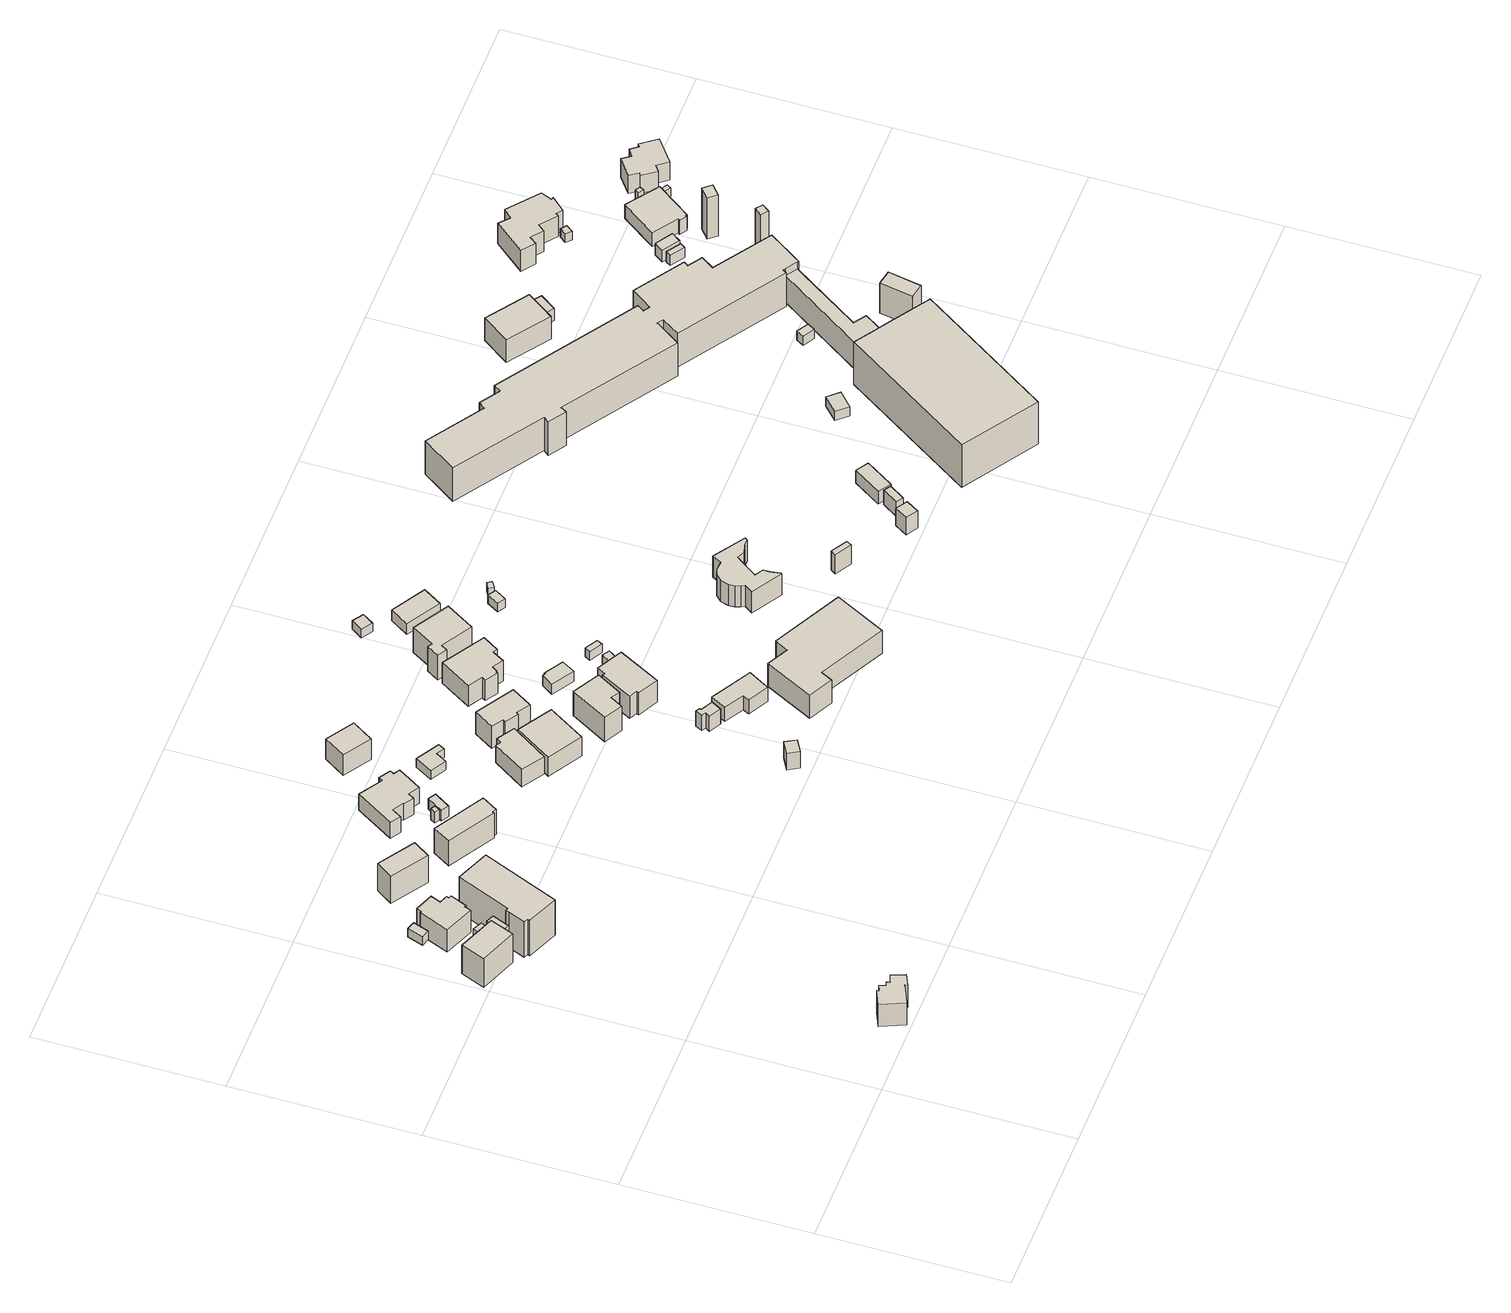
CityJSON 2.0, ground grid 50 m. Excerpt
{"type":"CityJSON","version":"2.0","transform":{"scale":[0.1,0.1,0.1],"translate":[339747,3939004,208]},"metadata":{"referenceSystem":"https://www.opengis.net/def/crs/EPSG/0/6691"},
"CityObjects":{
"building1":{"type":"Building","attributes":{"usage":"411","measuredHeight":8.7,"storeysAboveGround":2,"BuildingIDAttribute.prefecture":"14","BuildingIDAttribute.city":"14151","BuildingDetailAttribute.totalFloorArea":94.53,"BuildingDetailAttribute.buildingFootprintArea":47.26,"BuildingDetailAttribute.buildingStructureType":"601","BuildingDetailAttribute.buildingStructureOrgType":"1","BuildingDetailAttribute.orgUsage":"10","BuildingDetailAttribute.surveyYear":2015,"BuildingLandSlideRiskAttribute.description":"1","BuildingLandSlideRiskAttribute.areaType":"1"},"geometry":[{"type":"Solid","lod":"1","boundaries":[[[[0,1,2,3,4,5,6,7,8,9,10,11]],[[10,12,13,11]],[[9,14,12,10]],[[8,15,14,9]],[[7,16,15,8]],[[6,17,16,7]],[[5,18,17,6]],[[4,19,18,5]],[[3,20,19,4]],[[2,21,20,3]],[[1,22,21,2]],[[0,23,22,1]],[[11,13,23,0]],[[12,14,15,16,17,18,19,20,21,22,23,13]]]]}]},
"building2":{"type":"Building","attributes":{"usage":"411","measuredHeight":10.9,"storeysAboveGround":2,"BuildingIDAttribute.prefecture":"14","BuildingIDAttribute.city":"14151","BuildingDetailAttribute.totalFloorArea":103.69,"BuildingDetailAttribute.buildingFootprintArea":51.84,"BuildingDetailAttribute.buildingStructureType":"601","BuildingDetailAttribute.buildingStructureOrgType":"1","BuildingDetailAttribute.orgUsage":"10","BuildingDetailAttribute.surveyYear":2015,"BuildingLandSlideRiskAttribute.description":"1","BuildingLandSlideRiskAttribute.areaType":"1"},"geometry":[{"type":"Solid","lod":"1","boundaries":[[[[24,25,26,27,28]],[[27,29,30,28]],[[26,31,29,27]],[[25,32,31,26]],[[24,33,32,25]],[[28,30,33,24]],[[29,31,32,33,30]]]]}]},
"building3":{"type":"Building","attributes":{"BuildingIDAttribute.prefecture":"14","BuildingIDAttribute.city":"14151","BuildingDetailAttribute.surveyYear":2015},"geometry":[{"type":"Solid","lod":"1","boundaries":[[[[34,35,36,37]],[[36,38,39,37]],[[35,40,38,36]],[[34,41,40,35]],[[37,39,41,34]],[[38,40,41,39]]]]}]},
"building4":{"type":"Building","attributes":{"measuredHeight":4.1,"BuildingIDAttribute.prefecture":"14","BuildingIDAttribute.city":"14151","BuildingDetailAttribute.surveyYear":2015,"BuildingLandSlideRiskAttribute.description":"1","BuildingLandSlideRiskAttribute.areaType":"1"},"geometry":[{"type":"Solid","lod":"1","boundaries":[[[[42,43,44,45]],[[44,46,47,45]],[[43,48,46,44]],[[42,49,48,43]],[[45,47,49,42]],[[46,48,49,47]]]]}]},
"building5":{"type":"Building","attributes":{"measuredHeight":7.4,"BuildingIDAttribute.prefecture":"14","BuildingIDAttribute.city":"14151","BuildingDetailAttribute.surveyYear":2015,"BuildingLandSlideRiskAttribute.description":"1","BuildingLandSlideRiskAttribute.areaType":"1"},"geometry":[{"type":"Solid","lod":"1","boundaries":[[[[50,51,52,53,54,55]],[[54,56,57,55]],[[53,58,56,54]],[[52,59,58,53]],[[51,60,59,52]],[[50,61,60,51]],[[55,57,61,50]],[[56,58,59,60,61,57]]]]}]},
"building6":{"type":"Building","attributes":{"usage":"411","measuredHeight":9.7,"storeysAboveGround":2,"BuildingIDAttribute.prefecture":"14","BuildingIDAttribute.city":"14151","BuildingDetailAttribute.totalFloorArea":113.14,"BuildingDetailAttribute.buildingFootprintArea":56.57,"BuildingDetailAttribute.buildingStructureType":"601","BuildingDetailAttribute.buildingStructureOrgType":"1","BuildingDetailAttribute.orgUsage":"10","BuildingDetailAttribute.surveyYear":2015},"geometry":[{"type":"Solid","lod":"1","boundaries":[[[[62,63,64,65,66,67,68,69,70,71,72,73]],[[72,74,75,73]],[[71,76,74,72]],[[70,77,76,71]],[[69,78,77,70]],[[68,79,78,69]],[[67,80,79,68]],[[66,81,80,67]],[[65,82,81,66]],[[64,83,82,65]],[[63,84,83,64]],[[62,85,84,63]],[[73,75,85,62]],[[74,76,77,78,79,80,81,82,83,84,85,75]]]]}]},
"building7":{"type":"Building","attributes":{"usage":"415","measuredHeight":13.2,"storeysAboveGround":2,"BuildingIDAttribute.prefecture":"14","BuildingIDAttribute.city":"14151","BuildingDetailAttribute.totalFloorArea":306.9,"BuildingDetailAttribute.buildingFootprintArea":153.45,"BuildingDetailAttribute.buildingStructureType":"601","BuildingDetailAttribute.buildingStructureOrgType":"1","BuildingDetailAttribute.orgUsage":"50","BuildingDetailAttribute.surveyYear":2015,"BuildingLandSlideRiskAttribute.description":"1","BuildingLandSlideRiskAttribute.areaType":"1"},"geometry":[{"type":"Solid","lod":"1","boundaries":[[[[86,87,88,89,90,91,92,93,94]],[[93,95,96,94]],[[92,97,95,93]],[[91,98,97,92]],[[90,99,98,91]],[[89,100,99,90]],[[88,101,100,89]],[[87,102,101,88]],[[86,103,102,87]],[[94,96,103,86]],[[95,97,98,99,100,101,102,103,96]]]]}]},
"building8":{"type":"Building","attributes":{"usage":"411","measuredHeight":10.1,"storeysAboveGround":2,"BuildingIDAttribute.prefecture":"14","BuildingIDAttribute.city":"14151","BuildingDetailAttribute.totalFloorArea":120.29,"BuildingDetailAttribute.buildingFootprintArea":60.15,"BuildingDetailAttribute.buildingStructureType":"601","BuildingDetailAttribute.buildingStructureOrgType":"1","BuildingDetailAttribute.orgUsage":"10","BuildingDetailAttribute.surveyYear":2015},"geometry":[{"type":"Solid","lod":"1","boundaries":[[[[104,105,106,107]],[[106,108,109,107]],[[105,110,108,106]],[[104,111,110,105]],[[107,109,111,104]],[[108,110,111,109]]]]}]},
"building9":{"type":"Building","attributes":{"usage":"412","measuredHeight":9,"storeysAboveGround":2,"BuildingIDAttribute.prefecture":"14","BuildingIDAttribute.city":"14151","BuildingDetailAttribute.totalFloorArea":116.57,"BuildingDetailAttribute.buildingFootprintArea":58.28,"BuildingDetailAttribute.buildingStructureType":"610","BuildingDetailAttribute.buildingStructureOrgType":"2","BuildingDetailAttribute.orgUsage":"20","BuildingDetailAttribute.surveyYear":2015},"geometry":[{"type":"Solid","lod":"1","boundaries":[[[[112,113,114,115,116,117]],[[116,118,119,117]],[[115,120,118,116]],[[114,121,120,115]],[[113,122,121,114]],[[112,123,122,113]],[[117,119,123,112]],[[118,120,121,122,123,119]]]]}]},
"building10":{"type":"Building","attributes":{"measuredHeight":3.9,"BuildingIDAttribute.prefecture":"14","BuildingIDAttribute.city":"14151","BuildingDetailAttribute.surveyYear":2015},"geometry":[{"type":"Solid","lod":"1","boundaries":[[[[124,125,126,127]],[[126,128,129,127]],[[125,130,128,126]],[[124,131,130,125]],[[127,129,131,124]],[[128,130,131,129]]]]}]},
"building11":{"type":"Building","attributes":{"usage":"411","measuredHeight":3.8,"storeysAboveGround":1,"BuildingIDAttribute.prefecture":"14","BuildingIDAttribute.city":"14151","BuildingDetailAttribute.totalFloorArea":9.19,"BuildingDetailAttribute.buildingFootprintArea":9.19,"BuildingDetailAttribute.buildingStructureType":"601","BuildingDetailAttribute.buildingStructureOrgType":"1","BuildingDetailAttribute.orgUsage":"10","BuildingDetailAttribute.surveyYear":2015},"geometry":[{"type":"Solid","lod":"1","boundaries":[[[[132,133,134,135]],[[134,136,137,135]],[[133,138,136,134]],[[132,139,138,133]],[[135,137,139,132]],[[136,138,139,137]]]]}]},
"building12":{"type":"Building","attributes":{"usage":"411","measuredHeight":6.7,"storeysAboveGround":1,"BuildingIDAttribute.prefecture":"14","BuildingIDAttribute.city":"14151","BuildingDetailAttribute.totalFloorArea":102.16,"BuildingDetailAttribute.buildingFootprintArea":102.16,"BuildingDetailAttribute.buildingStructureType":"601","BuildingDetailAttribute.buildingStructureOrgType":"1","BuildingDetailAttribute.orgUsage":"10","BuildingDetailAttribute.surveyYear":2015},"geometry":[{"type":"Solid","lod":"1","boundaries":[[[[140,141,142,143,144,145,146,147,148,149,150,151,152,153]],[[152,154,155,153]],[[151,156,154,152]],[[150,157,156,151]],[[149,158,157,150]],[[148,159,158,149]],[[147,160,159,148]],[[146,161,160,147]],[[145,162,161,146]],[[144,163,162,145]],[[143,164,163,144]],[[142,165,164,143]],[[141,166,165,142]],[[140,167,166,141]],[[153,155,167,140]],[[154,156,157,158,159,160,161,162,163,164,165,166,167,155]]]]}]},
"building13":{"type":"Building","attributes":{"BuildingIDAttribute.prefecture":"14","BuildingIDAttribute.city":"14151","BuildingDetailAttribute.surveyYear":2015},"geometry":[{"type":"Solid","lod":"1","boundaries":[[[[168,169,170,171,172,173]],[[172,174,175,173]],[[171,176,174,172]],[[170,177,176,171]],[[169,178,177,170]],[[168,179,178,169]],[[173,175,179,168]],[[174,176,177,178,179,175]]]]}]},
"building14":{"type":"Building","attributes":{"usage":"411","measuredHeight":7.4,"storeysAboveGround":2,"BuildingIDAttribute.prefecture":"14","BuildingIDAttribute.city":"14151","BuildingDetailAttribute.totalFloorArea":109.43,"BuildingDetailAttribute.buildingFootprintArea":54.71,"BuildingDetailAttribute.buildingStructureType":"610","BuildingDetailAttribute.buildingStructureOrgType":"2","BuildingDetailAttribute.orgUsage":"10","BuildingDetailAttribute.surveyYear":2015},"geometry":[{"type":"Solid","lod":"1","boundaries":[[[[180,181,182,183]],[[182,184,185,183]],[[181,186,184,182]],[[180,187,186,181]],[[183,185,187,180]],[[184,186,187,185]]]]}]},
"building15":{"type":"Building","attributes":{"usage":"413","measuredHeight":6.8,"storeysAboveGround":2,"BuildingIDAttribute.prefecture":"14","BuildingIDAttribute.city":"14151","BuildingDetailAttribute.totalFloorArea":475.88,"BuildingDetailAttribute.buildingFootprintArea":237.94,"BuildingDetailAttribute.buildingStructureType":"601","BuildingDetailAttribute.buildingStructureOrgType":"1","BuildingDetailAttribute.orgUsage":"30","BuildingDetailAttribute.surveyYear":2015},"geometry":[{"type":"Solid","lod":"1","boundaries":[[[[188,189,190,191,192,193]],[[192,194,195,193]],[[191,196,194,192]],[[190,197,196,191]],[[189,198,197,190]],[[188,199,198,189]],[[193,195,199,188]],[[194,196,197,198,199,195]]]]}]},
"building16":{"type":"Building","attributes":{"measuredHeight":7.3,"BuildingIDAttribute.prefecture":"14","BuildingIDAttribute.city":"14151","BuildingDetailAttribute.surveyYear":2015},"geometry":[{"type":"Solid","lod":"1","boundaries":[[[[200,201,202,203]],[[202,204,205,203]],[[201,206,204,202]],[[200,207,206,201]],[[203,205,207,200]],[[204,206,207,205]]]]}]},
"building17":{"type":"Building","attributes":{"measuredHeight":6.6,"BuildingIDAttribute.prefecture":"14","BuildingIDAttribute.city":"14151","BuildingDetailAttribute.surveyYear":2015},"geometry":[{"type":"Solid","lod":"1","boundaries":[[[[208,209,210,211]],[[210,212,213,211]],[[209,214,212,210]],[[208,215,214,209]],[[211,213,215,208]],[[212,214,215,213]]]]}]},
"building18":{"type":"Building","attributes":{"measuredHeight":8.7,"BuildingIDAttribute.prefecture":"14","BuildingIDAttribute.city":"14151","BuildingDetailAttribute.surveyYear":2015},"geometry":[{"type":"Solid","lod":"1","boundaries":[[[[216,217,218,219,220,221,222,223]],[[222,224,225,223]],[[221,226,224,222]],[[220,227,226,221]],[[219,228,227,220]],[[218,229,228,219]],[[217,230,229,218]],[[216,231,230,217]],[[223,225,231,216]],[[224,226,227,228,229,230,231,225]]]]}]},
"building19":{"type":"Building","attributes":{"usage":"411","measuredHeight":10.2,"storeysAboveGround":2,"BuildingIDAttribute.prefecture":"14","BuildingIDAttribute.city":"14151","BuildingDetailAttribute.totalFloorArea":116.37,"BuildingDetailAttribute.buildingFootprintArea":58.19,"BuildingDetailAttribute.buildingStructureType":"601","BuildingDetailAttribute.buildingStructureOrgType":"1","BuildingDetailAttribute.orgUsage":"10","BuildingDetailAttribute.surveyYear":2015},"geometry":[{"type":"Solid","lod":"1","boundaries":[[[[232,233,234,235,236,237]],[[236,238,239,237]],[[235,240,238,236]],[[234,241,240,235]],[[233,242,241,234]],[[232,243,242,233]],[[237,239,243,232]],[[238,240,241,242,243,239]]]]}]},
"building20":{"type":"Building","attributes":{"measuredHeight":5.6,"BuildingIDAttribute.prefecture":"14","BuildingIDAttribute.city":"14151","BuildingDetailAttribute.surveyYear":2015},"geometry":[{"type":"Solid","lod":"1","boundaries":[[[[244,245,246,247,248,249,250,251]],[[250,252,253,251]],[[249,254,252,250]],[[248,255,254,249]],[[247,256,255,248]],[[246,257,256,247]],[[245,258,257,246]],[[244,259,258,245]],[[251,253,259,244]],[[252,254,255,256,257,258,259,253]]]]}]},
"building21":{"type":"Building","attributes":{"usage":"411","measuredHeight":9.2,"storeysAboveGround":2,"BuildingIDAttribute.prefecture":"14","BuildingIDAttribute.city":"14151","BuildingDetailAttribute.totalFloorArea":146.51,"BuildingDetailAttribute.buildingFootprintArea":73.25,"BuildingDetailAttribute.buildingStructureType":"601","BuildingDetailAttribute.buildingStructureOrgType":"1","BuildingDetailAttribute.orgUsage":"10","BuildingDetailAttribute.surveyYear":2015},"geometry":[{"type":"Solid","lod":"1","boundaries":[[[[260,261,262,263,264,265,266,267]],[[266,268,269,267]],[[265,270,268,266]],[[264,271,270,265]],[[263,272,271,264]],[[262,273,272,263]],[[261,274,273,262]],[[260,275,274,261]],[[267,269,275,260]],[[268,270,271,272,273,274,275,269]]]]}]},
"building22":{"type":"Building","attributes":{"usage":"441","measuredHeight":5.2,"storeysAboveGround":1,"BuildingIDAttribute.prefecture":"14","BuildingIDAttribute.city":"14151","BuildingDetailAttribute.totalFloorArea":55.23,"BuildingDetailAttribute.buildingFootprintArea":55.23,"BuildingDetailAttribute.buildingStructureType":"610","BuildingDetailAttribute.buildingStructureOrgType":"2","BuildingDetailAttribute.orgUsage":"172","BuildingDetailAttribute.surveyYear":2015},"geometry":[{"type":"Solid","lod":"1","boundaries":[[[[276,277,278,279,280,281]],[[280,282,283,281]],[[279,284,282,280]],[[278,285,284,279]],[[277,286,285,278]],[[276,287,286,277]],[[281,283,287,276]],[[282,284,285,286,287,283]]]]}]},
"building23":{"type":"Building","attributes":{"usage":"411","measuredHeight":9.2,"storeysAboveGround":2,"BuildingIDAttribute.prefecture":"14","BuildingIDAttribute.city":"14151","BuildingDetailAttribute.totalFloorArea":209.2,"BuildingDetailAttribute.buildingFootprintArea":104.6,"BuildingDetailAttribute.buildingStructureType":"601","BuildingDetailAttribute.buildingStructureOrgType":"1","BuildingDetailAttribute.orgUsage":"10","BuildingDetailAttribute.surveyYear":2015},"geometry":[{"type":"Solid","lod":"1","boundaries":[[[[288,289,290,291,292,293,294,295,296,297,298,299]],[[298,300,301,299]],[[297,302,300,298]],[[296,303,302,297]],[[295,304,303,296]],[[294,305,304,295]],[[293,306,305,294]],[[292,307,306,293]],[[291,308,307,292]],[[290,309,308,291]],[[289,310,309,290]],[[288,311,310,289]],[[299,301,311,288]],[[300,302,303,304,305,306,307,308,309,310,311,301]]]]}]},
"building24":{"type":"Building","attributes":{"measuredHeight":3.9,"BuildingIDAttribute.prefecture":"14","BuildingIDAttribute.city":"14151","BuildingDetailAttribute.surveyYear":2015},"geometry":[{"type":"Solid","lod":"1","boundaries":[[[[312,313,314,315,316,317]],[[316,318,319,317]],[[315,320,318,316]],[[314,321,320,315]],[[313,322,321,314]],[[312,323,322,313]],[[317,319,323,312]],[[318,320,321,322,323,319]]]]}]},
"building25":{"type":"Building","attributes":{"BuildingIDAttribute.prefecture":"14","BuildingIDAttribute.city":"14151","BuildingDetailAttribute.surveyYear":2015},"geometry":[{"type":"Solid","lod":"1","boundaries":[[[[324,325,326,327]],[[326,328,329,327]],[[325,330,328,326]],[[324,331,330,325]],[[327,329,331,324]],[[328,330,331,329]]]]}]},
"building26":{"type":"Building","attributes":{"usage":"411","measuredHeight":9.7,"storeysAboveGround":2,"BuildingIDAttribute.prefecture":"14","BuildingIDAttribute.city":"14151","BuildingDetailAttribute.totalFloorArea":174.76,"BuildingDetailAttribute.buildingFootprintArea":87.38,"BuildingDetailAttribute.buildingStructureType":"601","BuildingDetailAttribute.buildingStructureOrgType":"1","BuildingDetailAttribute.orgUsage":"10","BuildingDetailAttribute.surveyYear":2015},"geometry":[{"type":"Solid","lod":"1","boundaries":[[[[332,333,334,335,336,337,338,339]],[[338,340,341,339]],[[337,342,340,338]],[[336,343,342,337]],[[335,344,343,336]],[[334,345,344,335]],[[333,346,345,334]],[[332,347,346,333]],[[339,341,347,332]],[[340,342,343,344,345,346,347,341]]]]}]},
"building27":{"type":"Building","attributes":{"BuildingIDAttribute.prefecture":"14","BuildingIDAttribute.city":"14151","BuildingDetailAttribute.surveyYear":2015},"geometry":[{"type":"Solid","lod":"1","boundaries":[[[[348,349,350,351]],[[350,352,353,351]],[[349,354,352,350]],[[348,355,354,349]],[[351,353,355,348]],[[352,354,355,353]]]]}]},
"building28":{"type":"Building","attributes":{"usage":"441","measuredHeight":13.6,"storeysAboveGround":1,"BuildingIDAttribute.prefecture":"14","BuildingIDAttribute.city":"14151","BuildingDetailAttribute.totalFloorArea":349.16,"BuildingDetailAttribute.buildingFootprintArea":349.16,"BuildingDetailAttribute.buildingStructureType":"601","BuildingDetailAttribute.buildingStructureOrgType":"1","BuildingDetailAttribute.orgUsage":"172","BuildingDetailAttribute.surveyYear":2015},"geometry":[{"type":"Solid","lod":"1","boundaries":[[[[356,357,358,359,360,361,362,363]],[[362,364,365,363]],[[361,366,364,362]],[[360,367,366,361]],[[359,368,367,360]],[[358,369,368,359]],[[357,370,369,358]],[[356,371,370,357]],[[363,365,371,356]],[[364,366,367,368,369,370,371,365]]]]}]},
"building29":{"type":"Building","attributes":{"BuildingIDAttribute.prefecture":"14","BuildingIDAttribute.city":"14151","BuildingDetailAttribute.surveyYear":2015},"geometry":[{"type":"Solid","lod":"1","boundaries":[[[[372,373,374,375]],[[374,376,377,375]],[[373,378,376,374]],[[372,379,378,373]],[[375,377,379,372]],[[376,378,379,377]]]]}]},
"building30":{"type":"Building","attributes":{"usage":"411","measuredHeight":4,"storeysAboveGround":1,"BuildingIDAttribute.prefecture":"14","BuildingIDAttribute.city":"14151","BuildingDetailAttribute.totalFloorArea":49.05,"BuildingDetailAttribute.buildingFootprintArea":49.05,"BuildingDetailAttribute.buildingStructureType":"610","BuildingDetailAttribute.buildingStructureOrgType":"2","BuildingDetailAttribute.orgUsage":"10","BuildingDetailAttribute.surveyYear":2015},"geometry":[{"type":"Solid","lod":"1","boundaries":[[[[380,381,382,383]],[[382,384,385,383]],[[381,386,384,382]],[[380,387,386,381]],[[383,385,387,380]],[[384,386,387,385]]]]}]},
"building31":{"type":"Building","attributes":{"BuildingIDAttribute.prefecture":"14","BuildingIDAttribute.city":"14151","BuildingDetailAttribute.surveyYear":2015},"geometry":[{"type":"Solid","lod":"1","boundaries":[[[[388,389,390,391]],[[390,392,393,391]],[[389,394,392,390]],[[388,395,394,389]],[[391,393,395,388]],[[392,394,395,393]]]]}]},
"building32":{"type":"Building","attributes":{"BuildingIDAttribute.prefecture":"14","BuildingIDAttribute.city":"14151","BuildingDetailAttribute.surveyYear":2015},"geometry":[{"type":"Solid","lod":"1","boundaries":[[[[396,397,398,399]],[[398,400,401,399]],[[397,402,400,398]],[[396,403,402,397]],[[399,401,403,396]],[[400,402,403,401]]]]}]},
"building33":{"type":"Building","attributes":{"usage":"422","measuredHeight":8.3,"storeysAboveGround":1,"BuildingIDAttribute.prefecture":"14","BuildingIDAttribute.city":"14151","BuildingDetailAttribute.totalFloorArea":116.93,"BuildingDetailAttribute.buildingFootprintArea":116.93,"BuildingDetailAttribute.buildingStructureType":"610","BuildingDetailAttribute.buildingStructureOrgType":"2","BuildingDetailAttribute.orgUsage":"135","BuildingDetailAttribute.surveyYear":2015},"geometry":[{"type":"Solid","lod":"1","boundaries":[[[[404,405,406,407,408,409,410,411,412,413,414,415,416,417,418,419,420,421,422,423]],[[422,424,425,423]],[[421,426,424,422]],[[420,427,426,421]],[[419,428,427,420]],[[418,429,428,419]],[[417,430,429,418]],[[416,431,430,417]],[[415,432,431,416]],[[414,433,432,415]],[[413,434,433,414]],[[412,435,434,413]],[[411,436,435,412]],[[410,437,436,411]],[[409,438,437,410]],[[408,439,438,409]],[[407,440,439,408]],[[406,441,440,407]],[[405,442,441,406]],[[404,443,442,405]],[[423,425,443,404]],[[424,426,427,428,429,430,431,432,433,434,435,436,437,438,439,440,441,442,443,425]]]]}]},
"building34":{"type":"Building","attributes":{"measuredHeight":7.2,"BuildingIDAttribute.prefecture":"14","BuildingIDAttribute.city":"14151","BuildingDetailAttribute.surveyYear":2015},"geometry":[{"type":"Solid","lod":"1","boundaries":[[[[444,445,446,447]],[[446,448,449,447]],[[445,450,448,446]],[[444,451,450,445]],[[447,449,451,444]],[[448,450,451,449]]]]}]},
"building35":{"type":"Building","attributes":{"measuredHeight":6.6,"BuildingIDAttribute.prefecture":"14","BuildingIDAttribute.city":"14151","BuildingDetailAttribute.surveyYear":2015},"geometry":[{"type":"Solid","lod":"1","boundaries":[[[[452,453,454,455]],[[454,456,457,455]],[[453,458,456,454]],[[452,459,458,453]],[[455,457,459,452]],[[456,458,459,457]]]]}]},
"building36":{"type":"Building","attributes":{"measuredHeight":5.3,"BuildingIDAttribute.prefecture":"14","BuildingIDAttribute.city":"14151","BuildingDetailAttribute.surveyYear":2015},"geometry":[{"type":"Solid","lod":"1","boundaries":[[[[460,461,462,463]],[[462,464,465,463]],[[461,466,464,462]],[[460,467,466,461]],[[463,465,467,460]],[[464,466,467,465]]]]}]},
"building37":{"type":"Building","attributes":{"usage":"422","measuredHeight":4.7,"storeysAboveGround":1,"BuildingIDAttribute.prefecture":"14","BuildingIDAttribute.city":"14151","BuildingDetailAttribute.totalFloorArea":29.36,"BuildingDetailAttribute.buildingFootprintArea":29.36,"BuildingDetailAttribute.buildingStructureType":"610","BuildingDetailAttribute.buildingStructureOrgType":"2","BuildingDetailAttribute.orgUsage":"135","BuildingDetailAttribute.surveyYear":2015},"geometry":[{"type":"Solid","lod":"1","boundaries":[[[[468,469,470,471]],[[470,472,473,471]],[[469,474,472,470]],[[468,475,474,469]],[[471,473,475,468]],[[472,474,475,473]]]]}]},
"building38":{"type":"Building","attributes":{"usage":"422","measuredHeight":17,"storeysAboveGround":1,"BuildingIDAttribute.prefecture":"14","BuildingIDAttribute.city":"14151","BuildingDetailAttribute.totalFloorArea":834.83,"BuildingDetailAttribute.buildingFootprintArea":834.83,"BuildingDetailAttribute.buildingStructureType":"610","BuildingDetailAttribute.buildingStructureOrgType":"2","BuildingDetailAttribute.orgUsage":"135","BuildingDetailAttribute.surveyYear":2015},"geometry":[{"type":"Solid","lod":"1","boundaries":[[[[476,477,478,479,480,481]],[[480,482,483,481]],[[479,484,482,480]],[[478,485,484,479]],[[477,486,485,478]],[[476,487,486,477]],[[481,483,487,476]],[[482,484,485,486,487,483]]]]}]},
"building39":{"type":"Building","attributes":{"measuredHeight":5.1,"BuildingIDAttribute.prefecture":"14","BuildingIDAttribute.city":"14151","BuildingDetailAttribute.surveyYear":2015},"geometry":[{"type":"Solid","lod":"1","boundaries":[[[[488,489,490,491]],[[490,492,493,491]],[[489,494,492,490]],[[488,495,494,489]],[[491,493,495,488]],[[492,494,495,493]]]]}]},
"building40":{"type":"Building","attributes":{"name":"237","usage":"422","measuredHeight":12.3,"storeysAboveGround":3,"BuildingIDAttribute.prefecture":"14","BuildingIDAttribute.city":"14151","BuildingDetailAttribute.totalFloorArea":3878.76,"BuildingDetailAttribute.buildingFootprintArea":1292.92,"BuildingDetailAttribute.buildingStructureType":"610","BuildingDetailAttribute.buildingStructureOrgType":"2","BuildingDetailAttribute.orgUsage":"135","BuildingDetailAttribute.surveyYear":2015,"BuildingLandSlideRiskAttribute.description":"1","BuildingLandSlideRiskAttribute.areaType":"1"},"geometry":[{"type":"Solid","lod":"1","boundaries":[[[[496,497,498,499,500,501,502,503,504,505,506,507,508,509,510,511,512,513,514,515,516,517,518,519,520,521,522,523]],[[522,524,525,523]],[[521,526,524,522]],[[520,527,526,521]],[[519,528,527,520]],[[518,529,528,519]],[[517,530,529,518]],[[516,531,530,517]],[[515,532,531,516]],[[514,533,532,515]],[[513,534,533,514]],[[512,535,534,513]],[[511,536,535,512]],[[510,537,536,511]],[[509,538,537,510]],[[508,539,538,509]],[[507,540,539,508]],[[506,541,540,507]],[[505,542,541,506]],[[504,543,542,505]],[[503,544,543,504]],[[502,545,544,503]],[[501,546,545,502]],[[500,547,546,501]],[[499,548,547,500]],[[498,549,548,499]],[[497,550,549,498]],[[496,551,550,497]],[[523,525,551,496]],[[524,526,527,528,529,530,531,532,533,534,535,536,537,538,539,540,541,542,543,544,545,546,547,548,549,550,551,525]]]]}]},
"building41":{"type":"Building","attributes":{"usage":"411","measuredHeight":9.2,"storeysAboveGround":2,"BuildingIDAttribute.prefecture":"14","BuildingIDAttribute.city":"14151","BuildingDetailAttribute.totalFloorArea":138.75,"BuildingDetailAttribute.buildingFootprintArea":69.38,"BuildingDetailAttribute.buildingStructureType":"601","BuildingDetailAttribute.buildingStructureOrgType":"1","BuildingDetailAttribute.orgUsage":"10","BuildingDetailAttribute.surveyYear":2015},"geometry":[{"type":"Solid","lod":"1","boundaries":[[[[552,553,554,555]],[[554,556,557,555]],[[553,558,556,554]],[[552,559,558,553]],[[555,557,559,552]],[[556,558,559,557]]]]}]},
"building42":{"type":"Building","attributes":{"measuredHeight":4.3,"BuildingIDAttribute.prefecture":"14","BuildingIDAttribute.city":"14151","BuildingDetailAttribute.surveyYear":2015},"geometry":[{"type":"Solid","lod":"1","boundaries":[[[[560,561,562,563]],[[562,564,565,563]],[[561,566,564,562]],[[560,567,566,561]],[[563,565,567,560]],[[564,566,567,565]]]]}]},
"building43":{"type":"Building","attributes":{"measuredHeight":9.9,"BuildingIDAttribute.prefecture":"14","BuildingIDAttribute.city":"14151","BuildingDetailAttribute.surveyYear":2015,"BuildingLandSlideRiskAttribute.description":"1","BuildingLandSlideRiskAttribute.areaType":"1"},"geometry":[{"type":"Solid","lod":"1","boundaries":[[[[568,569,510,509,570,571,572,573]],[[572,574,575,573]],[[571,576,574,572]],[[570,577,576,571]],[[509,578,577,570]],[[510,579,578,509]],[[569,580,579,510]],[[568,581,580,569]],[[573,575,581,568]],[[574,576,577,578,579,580,581,575]]]]}]},
"building44":{"type":"Building","attributes":{"usage":"422","measuredHeight":16.2,"storeysAboveGround":1,"BuildingIDAttribute.prefecture":"14","BuildingIDAttribute.city":"14151","BuildingDetailAttribute.totalFloorArea":38.39,"BuildingDetailAttribute.buildingFootprintArea":38.39,"BuildingDetailAttribute.buildingStructureType":"610","BuildingDetailAttribute.buildingStructureOrgType":"2","BuildingDetailAttribute.orgUsage":"135","BuildingDetailAttribute.surveyYear":2015,"BuildingLandSlideRiskAttribute.description":"1","BuildingLandSlideRiskAttribute.areaType":"1"},"geometry":[{"type":"Solid","lod":"1","boundaries":[[[[582,583,584,585]],[[584,586,587,585]],[[583,588,586,584]],[[582,589,588,583]],[[585,587,589,582]],[[586,588,589,587]]]]}]},
"building45":{"type":"Building","attributes":{"measuredHeight":7.4,"BuildingIDAttribute.prefecture":"14","BuildingIDAttribute.city":"14151","BuildingDetailAttribute.surveyYear":2015},"geometry":[{"type":"Solid","lod":"1","boundaries":[[[[590,591,592,593]],[[592,594,595,593]],[[591,596,594,592]],[[590,597,596,591]],[[593,595,597,590]],[[594,596,597,595]]]]}]},
"building46":{"type":"Building","attributes":{"measuredHeight":4,"BuildingIDAttribute.prefecture":"14","BuildingIDAttribute.city":"14151","BuildingDetailAttribute.surveyYear":2015},"geometry":[{"type":"Solid","lod":"1","boundaries":[[[[598,599,600,601]],[[600,602,603,601]],[[599,604,602,600]],[[598,605,604,599]],[[601,603,605,598]],[[602,604,605,603]]]]}]},
"building47":{"type":"Building","attributes":{"measuredHeight":4.4,"BuildingIDAttribute.prefecture":"14","BuildingIDAttribute.city":"14151","BuildingDetailAttribute.surveyYear":2015},"geometry":[{"type":"Solid","lod":"1","boundaries":[[[[606,607,608,609]],[[608,610,611,609]],[[607,612,610,608]],[[606,613,612,607]],[[609,611,613,606]],[[610,612,613,611]]]]}]},
"building48":{"type":"Building","attributes":{"measuredHeight":18.6,"BuildingIDAttribute.prefecture":"14","BuildingIDAttribute.city":"14151","BuildingDetailAttribute.surveyYear":2015,"BuildingLandSlideRiskAttribute.description":"1","BuildingLandSlideRiskAttribute.areaType":"1"},"geometry":[{"type":"Solid","lod":"1","boundaries":[[[[614,615,616,617]],[[616,618,619,617]],[[615,620,618,616]],[[614,621,620,615]],[[617,619,621,614]],[[618,620,621,619]]]]}]},
"building49":{"type":"Building","attributes":{"usage":"411","measuredHeight":8.7,"storeysAboveGround":2,"BuildingIDAttribute.prefecture":"14","BuildingIDAttribute.city":"14151","BuildingDetailAttribute.totalFloorArea":249.03,"BuildingDetailAttribute.buildingFootprintArea":124.51,"BuildingDetailAttribute.buildingStructureType":"601","BuildingDetailAttribute.buildingStructureOrgType":"1","BuildingDetailAttribute.orgUsage":"10","BuildingDetailAttribute.surveyYear":2015},"geometry":[{"type":"Solid","lod":"1","boundaries":[[[[622,623,624,625,626,627,628,629,630,631,632,633,634,635]],[[634,636,637,635]],[[633,638,636,634]],[[632,639,638,633]],[[631,640,639,632]],[[630,641,640,631]],[[629,642,641,630]],[[628,643,642,629]],[[627,644,643,628]],[[626,645,644,627]],[[625,646,645,626]],[[624,647,646,625]],[[623,648,647,624]],[[622,649,648,623]],[[635,637,649,622]],[[636,638,639,640,641,642,643,644,645,646,647,648,649,637]]]]}]},
"building50":{"type":"Building","attributes":{"BuildingIDAttribute.prefecture":"14","BuildingIDAttribute.city":"14151","BuildingDetailAttribute.surveyYear":2015},"geometry":[{"type":"Solid","lod":"1","boundaries":[[[[650,651,652,653]],[[652,654,655,653]],[[651,656,654,652]],[[650,657,656,651]],[[653,655,657,650]],[[654,656,657,655]]]]}]},
"building51":{"type":"Building","attributes":{"measuredHeight":16.8,"BuildingIDAttribute.prefecture":"14","BuildingIDAttribute.city":"14151","BuildingDetailAttribute.surveyYear":2015},"geometry":[{"type":"Solid","lod":"1","boundaries":[[[[658,659,660,661]],[[660,662,663,661]],[[659,664,662,660]],[[658,665,664,659]],[[661,663,665,658]],[[662,664,665,663]]]]}]},
"building52":{"type":"Building","attributes":{"usage":"422","measuredHeight":6.3,"storeysAboveGround":2,"BuildingIDAttribute.prefecture":"14","BuildingIDAttribute.city":"14151","BuildingDetailAttribute.totalFloorArea":198.61,"BuildingDetailAttribute.buildingFootprintArea":99.3,"BuildingDetailAttribute.buildingStructureType":"601","BuildingDetailAttribute.buildingStructureOrgType":"1","BuildingDetailAttribute.orgUsage":"137","BuildingDetailAttribute.surveyYear":2015},"geometry":[{"type":"Solid","lod":"1","boundaries":[[[[666,667,668,669,670,671,672,673]],[[672,674,675,673]],[[671,676,674,672]],[[670,677,676,671]],[[669,678,677,670]],[[668,679,678,669]],[[667,680,679,668]],[[666,681,680,667]],[[673,675,681,666]],[[674,676,677,678,679,680,681,675]]]]}]},
"building53":{"type":"Building","attributes":{"BuildingIDAttribute.prefecture":"14","BuildingIDAttribute.city":"14151","BuildingDetailAttribute.surveyYear":2015},"geometry":[{"type":"Solid","lod":"1","boundaries":[[[[682,683,684,685]],[[684,686,687,685]],[[683,688,686,684]],[[682,689,688,683]],[[685,687,689,682]],[[686,688,689,687]]]]}]},
"building54":{"type":"Building","attributes":{"BuildingIDAttribute.prefecture":"14","BuildingIDAttribute.city":"14151","BuildingDetailAttribute.surveyYear":2015},"geometry":[{"type":"Solid","lod":"1","boundaries":[[[[690,691,692,693]],[[692,694,695,693]],[[691,696,694,692]],[[690,697,696,691]],[[693,695,697,690]],[[694,696,697,695]]]]}]},
"building55":{"type":"Building","attributes":{"usage":"411","measuredHeight":7.8,"storeysAboveGround":1,"BuildingIDAttribute.prefecture":"14","BuildingIDAttribute.city":"14151","BuildingDetailAttribute.totalFloorArea":70.44,"BuildingDetailAttribute.buildingFootprintArea":70.44,"BuildingDetailAttribute.buildingStructureType":"601","BuildingDetailAttribute.buildingStructureOrgType":"1","BuildingDetailAttribute.orgUsage":"10","BuildingDetailAttribute.surveyYear":2015},"geometry":[{"type":"Solid","lod":"1","boundaries":[[[[698,699,700,701,702,703,704,705,706,707,708,709]],[[708,710,711,709]],[[707,712,710,708]],[[706,713,712,707]],[[705,714,713,706]],[[704,715,714,705]],[[703,716,715,704]],[[702,717,716,703]],[[701,718,717,702]],[[700,719,718,701]],[[699,720,719,700]],[[698,721,720,699]],[[709,711,721,698]],[[710,712,713,714,715,716,717,718,719,720,721,711]]]]}]}
},
"vertices":[
[252,28,32],[198,4,32],[171,68,32],[213,86,32],[215,81,32],[231,87,32],[237,70,32],[247,74,32],[250,64,32],[272,72,32],[286,36,32],[254,21,32],[286,36,110],[254,21,110],[272,72,110],[250,64,110],[247,74,110],[237,70,110],[231,87,110],[215,81,110],[213,86,110],[171,68,110],[198,4,110],[252,28,110],
[110,978,4],[9,1018,4],[35,1082,4],[135,1042,4],[122,1008,4],[135,1042,105],[122,1008,105],[35,1082,105],[9,1018,105],[110,978,105],
[47,1186,56],[62,1229,56],[84,1222,56],[69,1179,56],[84,1222,86],[69,1179,86],[62,1229,86],[47,1186,86],
[141,1069,41],[131,1047,41],[105,1059,41],[115,1081,41],[105,1059,81],[115,1081,81],[131,1047,81],[141,1069,81],
[143,1000,41],[122,1008,41],[135,1042,41],[140,1055,41],[161,1046,41],[146,1009,41],[161,1046,93],[146,1009,93],[140,1055,93],[135,1042,93],[122,1008,93],[143,1000,93],
[138,1110,48],[131,1092,48],[52,1125,48],[85,1205,48],[89,1204,48],[94,1217,48],[144,1198,48],[133,1171,48],[156,1162,48],[153,1156,48],[161,1153,48],[142,1108,48],[161,1153,127],[142,1108,127],[153,1156,127],[156,1162,127],[133,1171,127],[144,1198,127],[94,1217,127],[89,1204,127],[85,1205,127],[52,1125,127],[131,1092,127],[138,1110,127],
[133,943,16],[135,949,16],[124,954,16],[143,1000,16],[146,1009,16],[153,1006,16],[214,1150,16],[303,1113,16],[217,907,16],[303,1113,141],[217,907,141],[214,1150,141],[153,1006,141],[146,1009,141],[143,1000,141],[124,954,141],[135,949,141],[133,943,141],
[269,1282,64],[239,1238,64],[145,1301,64],[175,1345,64],[145,1301,160],[175,1345,160],[239,1238,160],[269,1282,160],
[429,1139,68],[426,1134,68],[304,1208,68],[332,1254,68],[465,1175,68],[439,1133,68],[465,1175,156],[439,1133,156],[332,1254,156],[304,1208,156],[426,1134,156],[429,1139,156],
[392,1273,107],[400,1287,107],[412,1280,107],[404,1266,107],[412,1280,145],[404,1266,145],[400,1287,145],[392,1273,145],
[423,1249,107],[404,1261,107],[431,1303,107],[450,1291,107],[431,1303,144],[450,1291,144],[404,1261,144],[423,1249,144],
[405,1332,104],[380,1348,104],[381,1350,104],[354,1367,104],[338,1342,104],[312,1359,104],[376,1462,104],[437,1423,104],[443,1433,104],[473,1414,104],[467,1404,104],[483,1394,104],[444,1331,104],[416,1348,104],[444,1331,160],[416,1348,160],[483,1394,160],[467,1404,160],[473,1414,160],[443,1433,160],[437,1423,160],[376,1462,160],[312,1359,160],[338,1342,160],[354,1367,160],[381,1350,160],[380,1348,160],[405,1332,160],
[511,1325,122],[538,1371,122],[600,1334,122],[590,1317,122],[570,1329,122],[553,1300,122],[570,1329,152],[553,1300,152],[590,1317,152],[600,1334,152],[538,1371,152],[511,1325,152],
[566,1539,120],[529,1482,120],[457,1529,120],[494,1586,120],[457,1529,192],[494,1586,192],[529,1482,192],[566,1539,192],
[629,1199,106],[642,1191,106],[650,1204,106],[696,1175,106],[631,1076,106],[573,1114,106],[631,1076,167],[573,1114,167],[696,1175,167],[650,1204,167],[642,1191,167],[629,1199,167],
[786,1111,98],[724,1012,98],[634,1067,98],[697,1167,98],[634,1067,164],[697,1167,164],[724,1012,164],[786,1111,164],
[891,513,58],[875,542,58],[909,561,58],[925,533,58],[909,561,117],[925,533,117],[875,542,117],[891,513,117],
[749,1153,126],[714,1175,126],[710,1170,126],[677,1191,126],[681,1198,126],[652,1217,126],[684,1269,126],[783,1207,126],[684,1269,204],[783,1207,204],[652,1217,204],[681,1198,204],[677,1191,204],[710,1170,204],[714,1175,204],[749,1153,204],
[840,977,112],[821,944,112],[773,971,112],[830,1070,112],[901,1030,112],[863,964,112],[901,1030,198],[863,964,198],[830,1070,198],[773,971,198],[821,944,198],[840,977,198],
[903,749,94],[910,761,94],[899,767,94],[909,786,94],[920,779,94],[918,775,94],[950,758,94],[934,731,94],[950,758,147],[934,731,147],[918,775,147],[920,779,147],[909,786,147],[899,767,147],[910,761,147],[903,749,147],
[931,891,119],[877,920,119],[880,926,119],[859,937,119],[905,1022,119],[912,1018,119],[924,1040,119],[991,1004,119],[924,1040,196],[991,1004,196],[912,1018,196],[905,1022,196],[859,937,196],[880,926,196],[877,920,196],[931,891,196],
[1042,647,93],[988,678,93],[997,694,93],[946,724,93],[969,765,93],[1075,704,93],[969,765,143],[1075,704,143],[946,724,143],[997,694,143],[988,678,143],[1042,647,143],
[897,1287,130],[886,1294,130],[867,1262,130],[839,1279,130],[830,1265,130],[827,1266,130],[824,1261,130],[792,1282,130],[798,1292,130],[761,1315,130],[813,1399,130],[924,1330,130],[813,1399,202],[924,1330,202],[761,1315,202],[798,1292,202],[792,1282,202],[824,1261,202],[827,1266,202],[830,1265,202],[839,1279,202],[867,1262,202],[886,1294,202],[897,1287,202],
[892,1166,130],[942,1135,130],[921,1100,130],[863,1136,130],[883,1167,130],[891,1163,130],[883,1167,166],[891,1163,166],[863,1136,166],[921,1100,166],[942,1135,166],[892,1166,166],
[998,1019,136],[980,1031,136],[994,1053,136],[1012,1041,136],[994,1053,166],[1012,1041,166],[980,1031,166],[998,1019,166],
[931,1364,133],[850,1413,133],[840,1396,133],[816,1411,133],[836,1443,133],[847,1436,133],[883,1496,133],[977,1439,133],[883,1496,221],[977,1439,221],[847,1436,221],[836,1443,221],[816,1411,221],[840,1396,221],[850,1413,221],[931,1364,221],
[1023,1063,141],[989,1083,141],[998,1098,141],[1031,1078,141],[998,1098,171],[1031,1078,171],[989,1083,171],[1023,1063,171],
[1292,442,81],[1114,535,81],[1098,504,81],[1033,537,81],[1100,667,81],[1158,637,81],[1177,673,81],[1362,577,81],[1177,673,162],[1362,577,162],[1158,637,162],[1100,667,162],[1033,537,162],[1098,504,162],[1114,535,162],[1292,442,162],
[915,1611,134],[887,1630,134],[907,1660,134],[935,1641,134],[907,1660,164],[935,1641,164],[887,1630,164],[915,1611,164],
[1021,1475,135],[932,1529,135],[963,1579,135],[1052,1525,135],[963,1579,173],[1052,1525,173],[932,1529,173],[1021,1475,173],
[1083,1330,147],[1063,1343,147],[1082,1374,147],[1102,1361,147],[1082,1374,177],[1102,1361,177],[1063,1343,177],[1083,1330,177],
[1104,1365,154],[1096,1378,154],[1113,1388,154],[1121,1376,154],[1113,1388,184],[1121,1376,184],[1096,1378,184],[1104,1365,184],
[1430,833,131],[1411,833,131],[1389,826,131],[1369,836,131],[1328,778,131],[1350,765,131],[1349,748,131],[1354,720,131],[1351,718,131],[1272,767,131],[1287,789,131],[1282,799,131],[1278,812,131],[1277,829,131],[1283,850,131],[1299,866,131],[1317,871,131],[1339,869,131],[1354,894,131],[1435,840,131],[1354,894,205],[1435,840,205],[1339,869,205],[1317,871,205],[1299,866,205],[1283,850,205],[1277,829,205],[1278,812,205],[1282,799,205],[1287,789,205],[1272,767,205],[1351,718,205],[1354,720,205],[1349,748,205],[1350,765,205],[1328,778,205],[1369,836,205],[1389,826,205],[1411,833,205],[1430,833,205],
[1511,595,120],[1468,621,120],[1477,635,120],[1519,609,120],[1477,635,188],[1519,609,188],[1468,621,188],[1511,595,188],
[1659,477,138],[1629,496,138],[1650,530,138],[1680,511,138],[1650,530,199],[1680,511,199],[1629,496,199],[1659,477,199],
[1681,521,156],[1663,533,156],[1690,574,156],[1708,562,156],[1690,574,207],[1708,562,207],[1663,533,207],[1681,521,207],
[1719,565,157],[1686,587,157],[1735,661,157],[1768,640,157],[1735,661,201],[1768,640,201],[1686,587,201],[1719,565,201],
[2090,732,162],[2127,708,162],[2229,640,162],[1993,284,162],[1799,413,162],[2035,769,162],[1799,413,312],[2035,769,312],[1993,284,312],[2229,640,312],[2127,708,312],[2090,732,312],
[1977,781,158],[1938,745,158],[1911,774,158],[1950,811,158],[1911,774,190],[1950,811,190],[1938,745,190],[1977,781,190],
[1585,1568,159],[1638,1533,159],[1650,1552,159],[2011,1310,159],[1999,1292,159],[2016,1281,159],[2054,1337,159],[2182,1251,159],[2174,1239,159],[2210,1214,159],[2187,1180,159],[2335,1080,159],[2274,990,159],[2270,993,159],[2240,1013,159],[2235,1016,159],[2228,1006,159],[1955,1189,159],[1986,1237,159],[1972,1247,159],[1926,1180,159],[1634,1376,159],[1624,1360,159],[1579,1390,159],[1590,1405,159],[1361,1559,159],[1424,1651,159],[1573,1551,159],[1424,1651,277],[1573,1551,277],[1361,1559,277],[1590,1405,277],[1579,1390,277],[1624,1360,277],[1634,1376,277],[1926,1180,277],[1972,1247,277],[1986,1237,277],[1955,1189,277],[2228,1006,277],[2235,1016,277],[2240,1013,277],[2270,993,277],[2274,990,277],[2335,1080,277],[2187,1180,277],[2210,1214,277],[2174,1239,277],[2182,1251,277],[2054,1337,277],[2016,1281,277],[1999,1292,277],[2011,1310,277],[1650,1552,277],[1638,1533,277],[1585,1568,277],
[1940,1507,162],[1832,1584,162],[1884,1657,162],[1992,1580,162],[1884,1657,241],[1992,1580,241],[1832,1584,241],[1940,1507,241],
[2149,908,159],[2119,926,159],[2131,946,159],[2161,928,159],[2131,946,192],[2161,928,192],[2119,926,192],[2149,908,192],
[2100,744,159],[2072,763,159],[2146,807,159],[2178,785,159],[2127,708,159],[2090,732,159],[2127,708,254],[2090,732,254],[2178,785,254],[2146,807,254],[2270,993,254],[2240,1013,254],[2072,763,254],[2100,744,254],
[2252,671,219],[2211,678,219],[2227,768,219],[2269,760,219],[2227,768,325],[2269,760,325],[2211,678,325],[2252,671,325],
[1991,1516,173],[1962,1537,173],[1992,1580,173],[2021,1559,173],[1992,1580,215],[2021,1559,215],[1962,1537,215],[1991,1516,215],
[2240,1306,186],[2249,1319,186],[2285,1295,186],[2277,1282,186],[2285,1295,222],[2277,1282,222],[2249,1319,222],[2240,1306,222],
[2289,1299,186],[2246,1328,186],[2262,1352,186],[2306,1323,186],[2262,1352,227],[2306,1323,227],[2246,1328,227],[2289,1299,227],
[2371,1100,161],[2353,1114,161],[2369,1134,161],[2386,1120,161],[2369,1134,318],[2386,1120,318],[2353,1114,318],[2371,1100,318],
[2229,1724,178],[2309,1658,178],[2297,1628,178],[2304,1626,178],[2271,1590,178],[2256,1602,178],[2251,1595,178],[2207,1630,178],[2193,1612,178],[2162,1636,178],[2147,1617,178],[2113,1643,178],[2181,1725,178],[2207,1701,178],[2181,1725,251],[2207,1701,251],[2113,1643,251],[2147,1617,251],[2162,1636,251],[2193,1612,251],[2207,1630,251],[2251,1595,251],[2256,1602,251],[2271,1590,251],[2304,1626,251],[2297,1628,251],[2309,1658,251],[2229,1724,251],
[2245,1558,185],[2231,1570,185],[2244,1587,185],[2259,1576,185],[2244,1587,215],[2259,1576,215],[2231,1570,215],[2245,1558,215],
[2353,1223,205],[2335,1244,205],[2362,1267,205],[2380,1246,205],[2362,1267,351],[2380,1246,351],[2335,1244,351],[2353,1223,351],
[2363,1305,192],[2360,1307,192],[2357,1304,192],[2339,1316,192],[2343,1321,192],[2280,1365,192],[2347,1458,192],[2430,1398,192],[2347,1458,241],[2430,1398,241],[2280,1365,241],[2343,1321,241],[2339,1316,241],[2357,1304,241],[2360,1307,241],[2363,1305,241],
[2415,1434,202],[2401,1442,202],[2408,1453,202],[2421,1445,202],[2408,1453,232],[2421,1445,232],[2401,1442,232],[2415,1434,232],
[2441,1374,202],[2427,1384,202],[2435,1395,202],[2449,1385,202],[2435,1395,232],[2449,1385,232],[2427,1384,232],[2441,1374,232],
[2524,1485,202],[2556,1442,202],[2492,1393,202],[2470,1422,202],[2454,1410,202],[2427,1446,202],[2435,1451,202],[2418,1474,202],[2464,1509,202],[2481,1486,202],[2500,1500,202],[2516,1479,202],[2500,1500,266],[2516,1479,266],[2481,1486,266],[2464,1509,266],[2418,1474,266],[2435,1451,266],[2427,1446,266],[2454,1410,266],[2470,1422,266],[2492,1393,266],[2556,1442,266],[2524,1485,266]
]}
